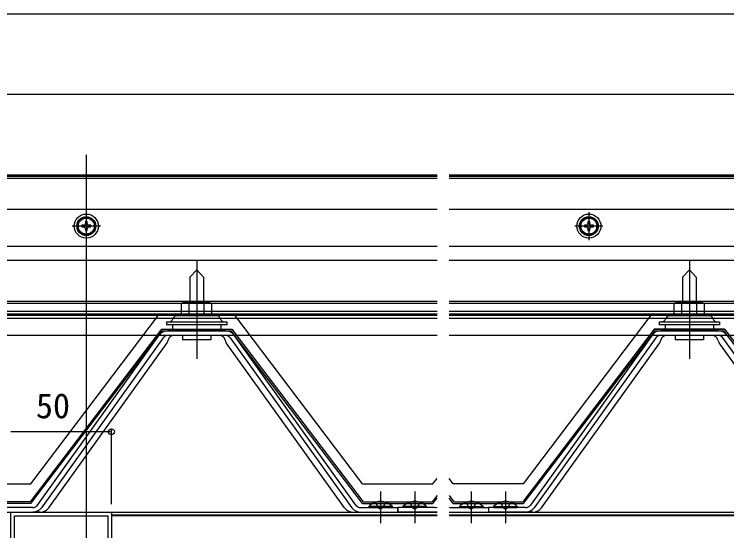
# Model space of a CAD drawing. Units: millimetres, scale not verified. Extents: x -875 to 875, y -1300 to 1294.
# Drawn here: x -550.2 to -195.8, y 283.1 to 540.2 of the extents above; entities that cross this region are included whole.
import ezdxf
from ezdxf.enums import TextEntityAlignment as Align

# ---------------------------------------------------------------- set-up
doc = ezdxf.new("R2010")
doc.units = ezdxf.units.MM
doc.header["$LTSCALE"] = 8
for name, color, linetype in [('0-3_YKK_11', 7, 'Continuous'), ('0-4_YKK_12', 2, 'Continuous'), ('0-5_YKK_13', 4, 'Continuous'), ('0-6_YKK_D', 6, 'Continuous')]:
    doc.layers.add(name, color=color, linetype=linetype)
doc.styles.add('ＭＳ ゴシック', font='')
doc.styles.get('ＭＳ ゴシック').set_extended_font_data('MS Gothic')

msp = doc.modelspace()

# ---------------------------------------------------------------- linework, layer by layer
at = {"layer": '0-3_YKK_11'}
for points in [[(-501.9, 292.358), (-501.9, 192.358), (-551.9, 192.358), (-551.9, 292.358)], [(-503.7, 290.558), (-503.7, 194.158), (-550.1, 194.158), (-550.1, 290.558)]]:
    msp.add_lwpolyline(points, close=True, dxfattribs=at)
at = {"layer": '0-4_YKK_12'}
for p, q in [((-514.4, 470.2), (-514.4, 134.158)), ((-709.5, 460.2), (-339.95, 460.2)), ((-709.5, 459.534), (-339.95, 459.534)), ((-709.5, 458.584), (-339.95, 458.584)), ((-333.95, 460.2), (-14.4, 460.2)), ((-333.95, 459.534), (-14.4, 459.534)), ((-333.95, 458.584), (-14.4, 458.584)), ((-709.5, 443.26), (-339.95, 443.26)), ((-709.5, 443.222), (-339.95, 443.222)), ((-333.95, 443.26), (-14.4, 443.26)), ((-333.95, 443.222), (-14.4, 443.222)), ((-709.5, 424.761), (-339.95, 424.761)), ((-333.95, 424.761), (-14.4, 424.761)), ((-709.5, 417.808), (-339.95, 417.808)), ((-333.95, 417.808), (-14.4, 417.808)), ((-709.5, 397.448), (-339.95, 397.448)), ((-333.95, 397.448), (-14.4, 397.448)), ((-709.5, 396.448), (-339.95, 396.448)), ((-333.95, 396.448), (-14.4, 396.448)), ((-333.95, 390.448), (305.15, 390.448)), ((-333.95, 388.948), (-14.4, 388.948)), ((-339.95, 290.858), (-501.9, 290.858)), ((-501.9, 290.858), (-339.95, 290.858)), ((-333.95, 292.358), (305.15, 292.358)), ((305.15, 290.858), (-333.95, 290.858)), ((-333.95, 290.858), (305.15, 290.858)), ((-339.95, 290.558), (-501.9, 290.558)), ((305.15, 290.558), (-333.95, 290.558))]:
    msp.add_line(p, q, dxfattribs=at)
for points in [[(-709.5, 390.448), (-670.5, 390.448), (-339.95, 390.448)], [(-709.5, 388.948), (-639.366, 388.948), (-339.95, 388.948)], [(-339.95, 192.358), (-679.5, 192.358), (-679.5, 292.358), (-339.95, 292.358)]]:
    msp.add_lwpolyline(points, dxfattribs=at)
at = {"layer": '0-5_YKK_13'}
for p, q in [((-514.4, 441.747), (-514.4, 427.747)), ((-264.4, 441.747), (-264.4, 427.747)), ((-507.4, 434.747), (-521.4, 434.747)), ((-257.4, 434.747), (-271.4, 434.747)), ((-459.5, 417.808), (-459.5, 368.724)), ((-214.4, 417.808), (-214.4, 368.724)), ((-459.5, 413.058), (-462.9, 409.412)), ((-459.5, 413.058), (-456.1, 409.412)), ((-214.4, 413.058), (-217.8, 409.412)), ((-214.4, 413.058), (-211, 409.412)), ((-462.9, 409.412), (-462.9, 396.658)), ((-456.1, 409.412), (-456.1, 396.658)), ((-217.8, 409.412), (-217.8, 396.658)), ((-211, 409.412), (-211, 396.658)), ((-466, 396.658), (-467.006, 396.078)), ((-467.006, 390.158), (-467.006, 396.078)), ((-453, 396.658), (-466, 396.658)), ((-463.253, 390.158), (-463.253, 396.078)), ((-455.747, 390.158), (-455.747, 396.078)), ((-453, 396.658), (-451.994, 396.078)), ((-451.994, 390.158), (-451.994, 396.078)), ((-220.9, 396.658), (-221.906, 396.078)), ((-221.906, 390.158), (-221.906, 396.078)), ((-207.9, 396.658), (-220.9, 396.658)), ((-218.153, 390.158), (-218.153, 396.078)), ((-210.647, 390.158), (-210.647, 396.078)), ((-207.9, 396.658), (-206.894, 396.078)), ((-206.894, 390.158), (-206.894, 396.078)), ((-709.5, 391.148), (-339.95, 391.148)), ((-670.5, 392.448), (-339.95, 392.448)), ((-339.95, 390.448), (-670.5, 390.448)), ((-449.7, 390.158), (-469.3, 390.158)), ((-451.994, 390.158), (-467.006, 390.158)), ((-377, 306.448), (-440.5, 390.448)), ((-333.95, 392.448), (305.15, 392.448)), ((-333.95, 391.148), (-14.4, 391.148)), ((305.15, 390.448), (-333.95, 390.448)), ((-296.9, 306.448), (-233.4, 390.448)), ((-204.6, 390.158), (-224.2, 390.158)), ((-206.894, 390.158), (-221.906, 390.158)), ((-474.5, 387.158), (-473.25, 387.158)), ((-474.5, 387.158), (-474.5, 385.658)), ((-473.25, 387.158), (-445.75, 387.158)), ((-445.75, 387.158), (-444.5, 387.158)), ((-444.5, 387.158), (-444.5, 385.658)), ((-229.4, 387.158), (-228.15, 387.158)), ((-229.4, 387.158), (-229.4, 385.658)), ((-228.15, 387.158), (-200.65, 387.158)), ((-200.65, 387.158), (-199.4, 387.158)), ((-199.4, 387.158), (-199.4, 385.658)), ((-477, 383.458), (-542.397, 297.458)), ((-477, 383.458), (-442, 383.458)), ((-444.5, 385.658), (-474.5, 385.658)), ((-471.5, 385.658), (-471.5, 383.458)), ((-447.5, 385.658), (-447.5, 383.458)), ((-442, 383.458), (-376.603, 297.458)), ((-231.9, 383.458), (-297.297, 297.458)), ((-196.9, 383.458), (-231.9, 383.458)), ((-231.9, 383.458), (-196.9, 383.458)), ((-199.4, 385.658), (-229.4, 385.658)), ((-226.4, 385.658), (-226.4, 383.458)), ((-202.4, 385.658), (-202.4, 383.458)), ((-196.9, 383.458), (-131.503, 297.458)), ((-542, 296.658), (-476.603, 382.658)), ((-538.602, 295.912), (-478.086, 380.443)), ((-476.603, 382.658), (-442.397, 382.658)), ((-445.224, 382.658), (-473.776, 382.658)), ((-445.224, 380.358), (-473.776, 380.358)), ((-466.5, 380.358), (-466.5, 378.058)), ((-452.5, 380.358), (-452.5, 378.058)), ((-377, 296.658), (-442.397, 382.658)), ((-380.398, 295.912), (-440.914, 380.443)), ((-14.4, 380.348), (-333.95, 380.348)), ((-296.9, 296.658), (-231.503, 382.658)), ((-232.986, 380.443), (-293.502, 295.912)), ((-231.503, 382.658), (-197.297, 382.658)), ((-200.124, 382.658), (-228.676, 382.658)), ((-200.124, 380.358), (-228.676, 380.358)), ((-221.4, 380.358), (-221.4, 378.058)), ((-207.4, 380.358), (-207.4, 378.058)), ((-131.9, 296.658), (-197.297, 382.658)), ((-476.215, 379.104), (-536.732, 294.573)), ((-533.043, 294.573), (-474.234, 376.719)), ((-452.5, 378.058), (-466.5, 378.058)), ((-385.957, 294.573), (-444.766, 376.719)), ((-442.785, 379.104), (-382.268, 294.573)), ((-231.115, 379.104), (-291.632, 294.573)), ((-287.943, 294.573), (-229.134, 376.719)), ((-207.4, 378.058), (-221.4, 378.058)), ((-140.857, 294.573), (-199.666, 376.719)), ((-137.168, 294.573), (-197.685, 379.104)), ((-331.9, 306.448), (-333.95, 309.16)), ((-296.9, 306.448), (-331.9, 306.448)), ((-368, 302.658), (-368, 286.858)), ((-351, 302.658), (-351, 286.858)), ((-322.9, 302.658), (-322.9, 286.858)), ((-305.9, 302.658), (-305.9, 286.858)), ((-339.95, 300.676), (-342.397, 297.458)), ((-342, 296.658), (-339.95, 299.354)), ((-333.95, 300.676), (-331.503, 297.458)), ((-331.9, 296.658), (-333.95, 299.354)), ((-541.042, 294.658), (-673.2, 294.658)), ((-542, 296.658), (-577, 296.658)), ((-542.397, 297.458), (-576.603, 297.458)), ((-377.958, 294.658), (-359.5, 294.658)), ((-377, 296.658), (-342, 296.658)), ((-376.603, 297.458), (-342.397, 297.458)), ((-362.1, 294.658), (-373.9, 294.658)), ((-362.1, 295.167), (-362.1, 294.658)), ((-359.5, 292.358), (-359.5, 294.658)), ((-359.5, 294.658), (-359.5, 292.358)), ((-341.042, 294.658), (-359.5, 294.658)), ((-345.1, 294.658), (-356.9, 294.658)), ((-345.1, 295.167), (-345.1, 294.658)), ((-332.858, 294.658), (-314.4, 294.658)), ((-331.9, 296.658), (-296.9, 296.658)), ((-331.503, 297.458), (-297.297, 297.458)), ((-328.8, 295.167), (-328.8, 294.658)), ((-328.8, 294.658), (-317, 294.658)), ((-314.4, 294.658), (-314.4, 292.358)), ((-295.942, 294.658), (-314.4, 294.658)), ((-314.4, 294.658), (-314.4, 292.358)), ((-311.8, 295.167), (-311.8, 294.658)), ((-311.8, 294.658), (-300, 294.658)), ((-673.2, 292.358), (-541.042, 292.358)), ((-537.352, 292.358), (-541.042, 292.358)), ((-381.648, 292.358), (-377.958, 292.358)), ((-377.958, 292.358), (-359.5, 292.358)), ((-341.042, 292.358), (-359.5, 292.358)), ((-339.95, 292.358), (-341.042, 292.358)), ((-333.95, 292.358), (-332.858, 292.358)), ((-332.858, 292.358), (-314.4, 292.358)), ((-295.942, 292.358), (-314.4, 292.358)), ((-292.252, 292.358), (-295.942, 292.358))]:
    msp.add_line(p, q, dxfattribs=at)
for points in [[(-514.4, 439.366), (-518.4, 437.057), (-518.4, 432.438), (-514.4, 430.128), (-510.4, 432.438), (-510.4, 437.057)], [(-264.4, 439.366), (-268.4, 437.057), (-268.4, 432.438), (-264.4, 430.128), (-260.4, 432.438), (-260.4, 437.057)]]:
    msp.add_lwpolyline(points, close=True, dxfattribs=at)
for points in [[(-513.96, 436.067), (-513.96, 436.997), (-514.84, 436.997), (-514.84, 436.067)], [(-263.96, 436.067), (-263.96, 436.997), (-264.84, 436.997), (-264.84, 436.067)], [(-515.72, 435.187), (-516.65, 435.187), (-516.65, 434.307), (-515.72, 434.307)], [(-514.84, 433.427), (-514.84, 432.497), (-513.96, 432.497), (-513.96, 433.427)], [(-513.08, 434.307), (-512.15, 434.307), (-512.15, 435.187), (-513.08, 435.187)], [(-265.72, 435.187), (-266.65, 435.187), (-266.65, 434.307), (-265.72, 434.307)], [(-264.84, 433.427), (-264.84, 432.497), (-263.96, 432.497), (-263.96, 433.427)], [(-263.08, 434.307), (-262.15, 434.307), (-262.15, 435.187), (-263.08, 435.187)], [(-339.95, 380.348), (-709.5, 380.348), (-709.5, 391.148)], [(-577, 306.448), (-542, 306.448), (-478.5, 390.448)], [(-377, 306.448), (-342, 306.448), (-339.95, 309.16)], [(-362.1, 295.167), (-373.9, 295.167), (-373.9, 294.658)], [(-370.5, 297.269), (-369.145, 294.491), (-368, 293.882)], [(-365.5, 297.269), (-366.855, 294.491), (-368, 293.882)], [(-345.1, 295.167), (-356.9, 295.167), (-356.9, 294.658)], [(-353.5, 297.269), (-352.145, 294.491), (-351, 293.882)], [(-348.5, 297.269), (-349.855, 294.491), (-351, 293.882)], [(-328.8, 295.167), (-317, 295.167), (-317, 294.658)], [(-325.4, 297.269), (-324.045, 294.491), (-322.9, 293.882)], [(-320.4, 297.269), (-321.755, 294.491), (-322.9, 293.882)], [(-311.8, 295.167), (-300, 295.167), (-300, 294.658)], [(-308.4, 297.269), (-307.045, 294.491), (-305.9, 293.882)], [(-303.4, 297.269), (-304.755, 294.491), (-305.9, 293.882)]]:
    msp.add_lwpolyline(points, dxfattribs=at)
for centre, radius in [((-514.4, 434.747), 6), ((-264.4, 434.747), 6), ((-514.4, 434.747), 4.7), ((-514.4, 434.747), 4), ((-264.4, 434.747), 4.7), ((-264.4, 434.747), 4)]:
    msp.add_circle(centre, radius, dxfattribs=at)
for centre, radius, start, end in [((-515.72, 436.067), 0.88, 270, 0), ((-513.08, 436.067), 0.88, 180, 270), ((-265.72, 436.067), 0.88, 270, 0), ((-263.08, 436.067), 0.88, 180, 270), ((-515.72, 433.427), 0.88, 0, 90), ((-513.08, 433.427), 0.88, 90, 180), ((-265.72, 433.427), 0.88, 0, 90), ((-263.08, 433.427), 0.88, 90, 180), ((-465.129, 393.336), 3.323, 55.61575, 124.38425), ((-459.5, 384.239), 12.419, 72.41205, 107.58795), ((-453.871, 393.336), 3.323, 55.61575, 124.38425), ((-220.029, 393.336), 3.323, 55.61575, 124.38425), ((-214.4, 384.239), 12.419, 72.41205, 107.58795), ((-208.771, 393.336), 3.323, 55.61575, 124.38425), ((-469.3, 388.158), 2, 90, 164.4373), ((-449.7, 388.158), 2, 15.5627, 90), ((-224.2, 388.158), 2, 90, 164.4373), ((-204.6, 388.158), 2, 15.5627, 90), ((-473.25, 389.258), 2.1, 270, 344.4373), ((-445.75, 389.258), 2.1, 195.5627, 270), ((-228.15, 389.258), 2.1, 270, 344.4373), ((-200.65, 389.258), 2.1, 195.5627, 270), ((-473.776, 377.358), 5.3, 90, 144.40078), ((-473.776, 377.358), 3, 90, 144.40078), ((-470.776, 377.358), 3, 90, 169.36733), ((-448.224, 377.358), 3, 10.63267, 90), ((-445.224, 377.358), 5.3, 35.59922, 90), ((-445.224, 377.358), 3, 35.59922, 90), ((-228.676, 377.358), 5.3, 90, 144.40078), ((-228.676, 377.358), 3, 90, 144.40078), ((-225.676, 377.358), 3, 90, 169.36733), ((-203.124, 377.358), 3, 10.63267, 90), ((-200.124, 377.358), 5.3, 35.59922, 90), ((-200.124, 377.358), 3, 35.59922, 90), ((-476.673, 378.465), 3, 324.40078, 349.36733), ((-442.327, 378.465), 3, 190.63267, 215.59922), ((-231.573, 378.465), 3, 324.40078, 349.36733), ((-197.227, 378.465), 3, 190.63267, 215.59922), ((-541.042, 297.658), 3, 270, 324.40078), ((-541.042, 297.658), 5.3, 270, 324.40078), ((-537.352, 297.658), 5.3, 270, 324.40078), ((-381.632, 297.688), 5.33, 215.59922, 270), ((-377.958, 297.658), 5.3, 215.59922, 270), ((-377.958, 297.658), 3, 215.59922, 270), ((-368, 289.426), 8.232, 44.2189, 135.7811), ((-351, 289.426), 8.232, 44.2189, 135.7811), ((-341.042, 297.658), 3, 270, 291.34229), ((-332.858, 297.658), 3, 248.65771, 270), ((-322.9, 289.426), 8.232, 44.2189, 135.7811), ((-305.9, 289.426), 8.232, 44.2189, 135.7811), ((-295.942, 297.658), 3, 270, 324.40078), ((-295.942, 297.658), 5.3, 270, 324.40078), ((-292.252, 297.658), 5.3, 270, 324.40078), ((-341.042, 297.658), 5.3, 270, 281.88823), ((-332.858, 297.658), 5.3, 258.11177, 270)]:
    msp.add_arc(centre, radius, start, end, dxfattribs=at)
at = {"layer": '0-6_YKK_D'}
for p, q in [((686.2, 540.2), (-715, 540.2)), ((630.7, 500.2), (-659.5, 500.2)), ((-501.9, 296.358), (-501.9, 333.358)), ((-501.9, 332.358), (-551.9, 332.358))]:
    msp.add_line(p, q, dxfattribs=at)
msp.add_circle((-501.9, 332.358), 1.5, dxfattribs=at)

# ---------------------------------------------------------------- texts
at = {"layer": '0-6_YKK_D', "style": 'ＭＳ ゴシック'}
msp.add_text('50', height=12.46, dxfattribs=at).set_placement((-539.457, 335.358), align=Align.BOTTOM_LEFT)

doc.saveas('drawing.dxf')
